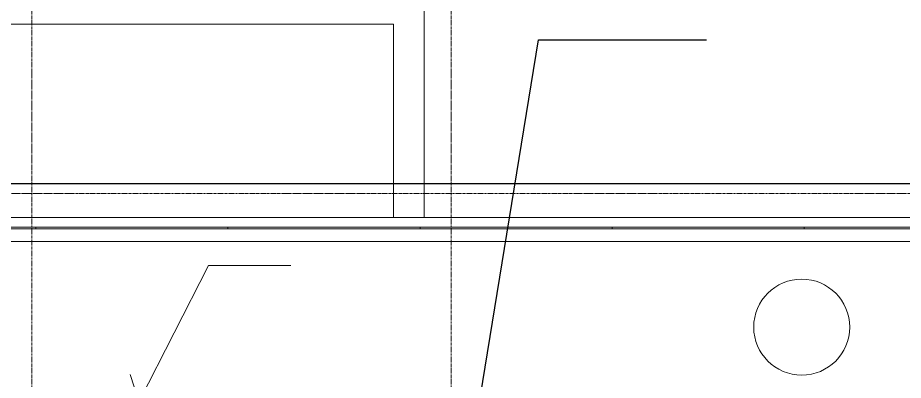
# Model space of a CAD drawing. Header units: millimetres. Extents: x -1971 to 39113, y -25802 to 13528.
# Drawn here: x 10045 to 15579, y 4291 to 6558 of the extents above; entities that cross this region are included whole.
import ezdxf

# ---------------------------------------------------------------- set-up
doc = ezdxf.new("R2010")
doc.units = ezdxf.units.MM
doc.linetypes.add('Grid Line', pattern=[22.225, 12.7, -3.175, 3.175, -3.175])
for name, color, linetype, lineweight in [('A-DETL', 90, 'Continuous', 9), ('A-DOOR-IDEN', 31, 'Continuous', 9), ('A-GLAZ-CURT', 52, 'Continuous', 9), ('A-WALL', 113, 'Continuous', 18), ('G-ANNO-TEXT', 231, 'Continuous', 9), ('ID_REVISION_MARKUP', 7, 'Continuous', 25), ('S-GRID', 1, 'Continuous', 9)]:
    doc.layers.add(name, color=color, linetype=linetype, lineweight=lineweight)

# ---------------------------------------------------------------- blocks, each defined once
blk = doc.blocks.new('System Panel - 10mm Glazed Panel-2079318-Ground Floor')
at = {"layer": 'A-GLAZ-CURT'}
for p, q in [((-600, 5), (600, 5)), ((-600, 5), (-600, -5)), ((600, 5), (600, -5)), ((600, -5), (-600, -5))]:
    blk.add_line(p, q, dxfattribs=at)
blk = doc.blocks.new('Annotation - Tag Door - Annotation - Tag Door-163460-Ground Floor')
at = {"layer": 'A-DOOR-IDEN'}
blk.add_circle((0, 0), 3, dxfattribs=at)

msp = doc.modelspace()

# ---------------------------------------------------------------- linework, layer by layer
at = {"layer": 'A-DETL', "lineweight": 25}
msp.add_line((16508.313, 5518.513), (5108.313, 5518.513), dxfattribs=at)
at = {"layer": 'A-WALL'}
for p, q in [((12584.04, 6708.364), (12584.04, 5308.364)), ((12394.04, 6518.364), (8774.04, 6518.364)), ((12394.04, 5308.364), (12394.04, 6518.364)), ((5284.04, 5308.364), (16744.04, 5308.364)), ((16744.04, 5158.364), (5434.04, 5158.364))]:
    msp.add_line(p, q, dxfattribs=at)
at = {"layer": 'G-ANNO-TEXT', "color": 7}
for p, q in [((10803.151, 4159.237), (11237.767, 5008.468)), ((11237.767, 5008.468), (11387.827, 5008.468)), ((11387.827, 5008.468), (11750.968, 5008.468)), ((10803.151, 4159.237), (10748.824, 4327.459))]:
    msp.add_line(p, q, dxfattribs=at)
at = {"layer": 'ID_REVISION_MARKUP'}
msp.add_lwpolyline([(12800, 3350), (13300, 6420), (14350, 6420)], dxfattribs=at)
at = {"layer": 'S-GRID', "linetype": 'Grid Line'}
for p, q in [((10134.04, 10903.84), (10134.04, -9321.465)), ((12754.04, 10903.84), (12754.04, -9321.465)), ((-1062.147, 5458.364), (38143.478, 5458.364))]:
    msp.add_line(p, q, dxfattribs=at)

# ---------------------------------------------------------------- block references
at = {"layer": 'A-DOOR-IDEN', "xscale": 99.99999999999993, "yscale": 99.99999999999993, "zscale": 99.99999999999993}
msp.add_blockref('Annotation - Tag Door - Annotation - Tag Door-163460-Ground Floor', (14944.04, 4623.204), dxfattribs=at)
at = {"layer": 'A-GLAZ-CURT'}
for p in [(9559.04, 5243.364), (10759.04, 5243.364), (11959.04, 5243.364), (13159.04, 5243.364), (14359.04, 5243.364), (15559.04, 5243.364)]:
    msp.add_blockref('System Panel - 10mm Glazed Panel-2079318-Ground Floor', p, dxfattribs=at)

doc.saveas('drawing.dxf')
